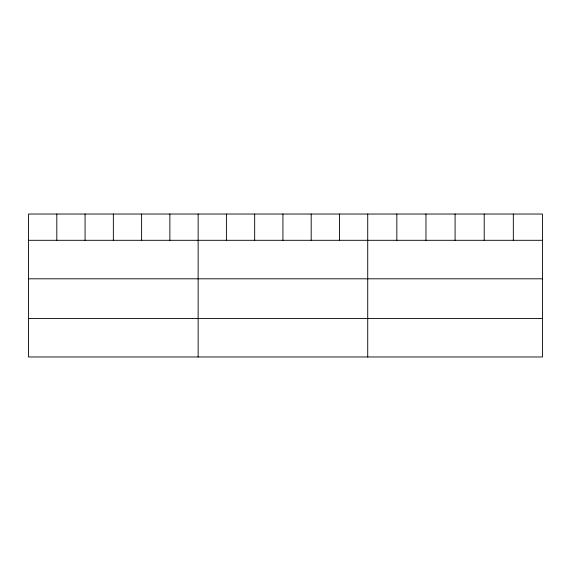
<?xml version="1.0" encoding="UTF-8"?>
<svg xmlns="http://www.w3.org/2000/svg" width="571" height="571" viewBox="0 0 571 571"><rect width="100%" height="100%" fill="white"/><g stroke="black" fill="none" stroke-linecap="round" stroke-linejoin="round"><path stroke-width="0.86" d="M542.45 240.305L542.45 356.968L28.55 356.968L28.55 214.032L542.45 214.032L542.45 240.305L28.55 240.305M28.55 278.805L542.45 278.805M28.55 318.468L542.45 318.468M513.329 214.032L513.329 240.305M484.208 214.032L484.208 240.305M455.087 214.032L455.087 240.305M425.966 214.032L425.966 240.305M396.845 214.032L396.845 240.305M367.724 214.032L367.724 356.968M339.459 214.032L339.459 240.305M311.195 214.032L311.195 240.305M282.93 214.032L282.93 240.305M254.666 214.032L254.666 240.305M226.401 214.032L226.401 240.305M198.137 214.032L198.137 356.968M169.873 214.032L169.873 240.305M141.608 214.032L141.608 240.305M113.344 214.032L113.344 240.305M85.079 214.032L85.079 240.305M56.814 214.032L56.814 240.305"/></g></svg>
